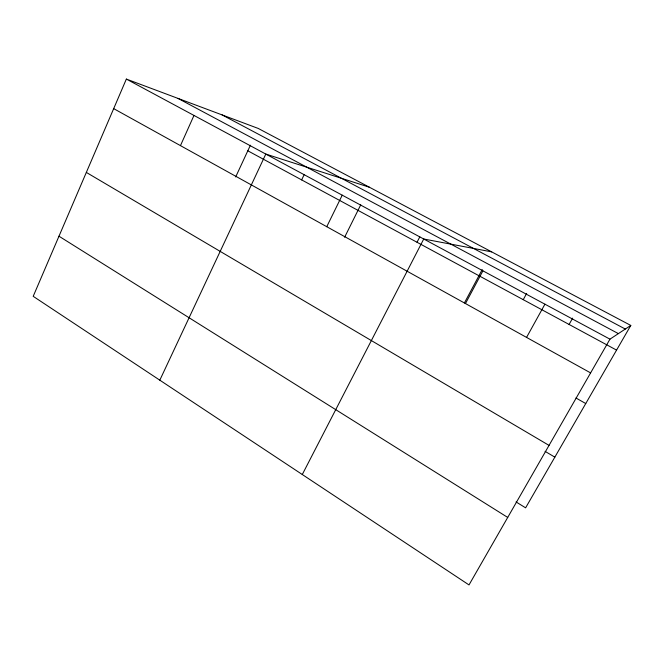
<?xml version="1.0" encoding="UTF-8"?>
<svg xmlns="http://www.w3.org/2000/svg" width="664" height="664" viewBox="0 0 664 664"><rect width="100%" height="100%" fill="white"/><g stroke="black" fill="none" stroke-linecap="round" stroke-linejoin="round"><path stroke-width="1" d="M126.359 79.074L33.2 296.327L469.008 584.926L609.959 339.163L630.8 325.435L258.196 128.426L126.359 79.074L609.959 339.163M180.459 145.632L193.979 115.445M235.678 176.939L250.411 145.208M159.816 380.173L265.799 154.073L369.458 187.256M301.647 179.903L304.261 174.441M326.754 226.698L342.234 195.174M344.624 237.247L360.743 204.811M417.017 242.26L419.806 236.841M302.286 474.519L423.732 239.007L491.659 251.863M464.418 302.933L482.23 269.542M465.456 303.556L482.919 270.837M523.24 299.68L526.668 293.422M526.552 337.412L544.928 304.187M569.089 324.464L572.642 318.131M630.8 325.435L525.614 507.835L516.086 501.942M222.133 114.922L625.305 329.053M178.01 98.413L618.375 333.618M247.813 150.803L616.566 350.119M113.685 108.63L590.611 372.902M575.954 397.993L585.756 403.546M86.337 172.416L549.037 445.395M545.094 451.362L554.847 457.147M58.98 236.21L507.719 517.439"/></g></svg>
